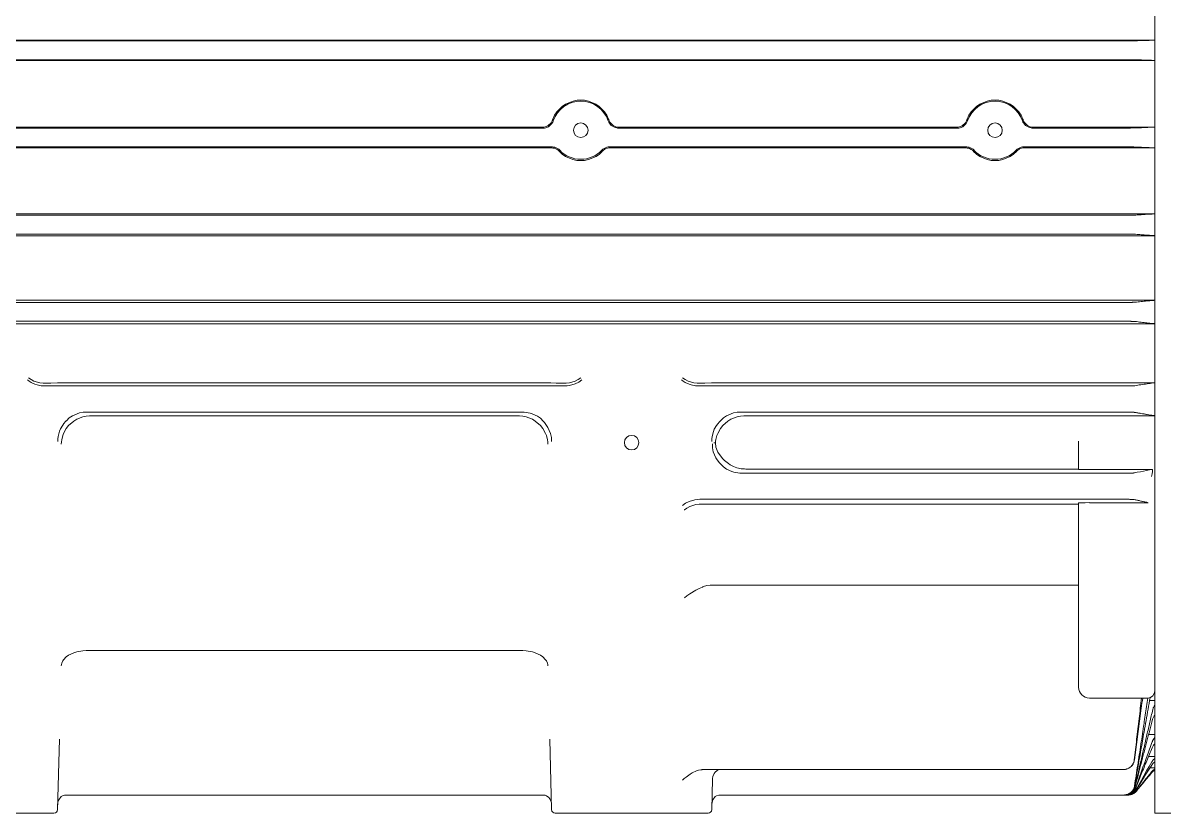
# Model space of a CAD drawing. Header units: metres. Extents: x -105 to 1484, y -92 to 1115.
# Drawn here: x 1124 to 1281, y 834.2 to 943 of the extents above; entities that cross this region are included whole.
import ezdxf

# ---------------------------------------------------------------- set-up
doc = ezdxf.new("R2010")
doc.units = ezdxf.units.M
doc.layers.add('4', color=7, linetype='CONTINUOUS')

# ---------------------------------------------------------------- blocks, each defined once
blk = doc.blocks.new('BLOCK001')
at = {"layer": '4', "color": 15, "linetype": 'CONTINUOUS', "lineweight": 9}
for p, q in [((1279.74, 888.85), (1279.74, 1001.49)), ((1080.24, 940.57), (1279.74, 940.57)), ((1276.04, 940.47), (1080.34, 940.47)), ((1279.74, 937.77), (1080.24, 937.77)), ((1276.02, 937.87), (1080.34, 937.87)), ((1078.78, 928.6), (1195.46, 928.6)), ((1195.55, 928.47), (1081.83, 928.47)), ((1252.55, 928.47), (1205.94, 928.47)), ((1206.03, 928.6), (1252.46, 928.6)), ((1275.9, 928.47), (1262.94, 928.47)), ((1263.03, 928.6), (1279.74, 928.6)), ((1196.71, 925.73), (1078.78, 925.73)), ((1196.77, 925.87), (1081.84, 925.87)), ((1253.77, 925.87), (1204.72, 925.87)), ((1253.71, 925.73), (1204.78, 925.73)), ((1275.86, 925.87), (1261.72, 925.87)), ((1279.74, 925.73), (1261.78, 925.73)), ((1078.78, 916.67), (1279.74, 916.67)), ((1275.71, 916.47), (1081.9, 916.47)), ((1279.74, 913.65), (1078.78, 913.65)), ((1275.68, 913.87), (1081.92, 913.87)), ((1078.78, 904.78), (1279.74, 904.78)), ((1275.57, 904.47), (1082.01, 904.47)), ((1275.55, 901.87), (1082.04, 901.87)), ((1203.45, 901.53), (1122.04, 901.53)), ((1279.74, 901.53), (1212.04, 901.53)), ((1197.94, 892.97), (1127.54, 892.97)), ((1131.83, 893.42), (1193.65, 893.42)), ((1275.48, 892.97), (1217.54, 892.97)), ((1221.83, 893.42), (1279.74, 893.42)), ((1192.68, 889.37), (1132.81, 889.37)), ((1275.46, 889.37), (1222.81, 889.37)), ((1279.74, 877.59), (1279.74, 888.85)), ((1192.16, 888.85), (1133.32, 888.85)), ((1279.74, 888.85), (1223.32, 888.85)), ((1269.24, 885.39), (1269.24, 881.48)), ((1223.46, 881.54), (1269.24, 881.54)), ((1279.43, 881.48), (1269.24, 881.48)), ((1275.42, 880.97), (1222.9, 880.97)), ((1275.41, 877.37), (1217.66, 877.37)), ((1269.24, 876.71), (1218.93, 876.71)), ((1269.24, 876.87), (1269.24, 859.86)), ((1270.74, 876.91), (1278.81, 876.91)), ((1279.74, 877.59), (1279.74, 859.6)), ((1218.93, 865.56), (1269.24, 865.56)), ((1269.24, 858.22), (1269.24, 859.86)), ((1279.74, 859.6), (1279.74, 857.88)), ((1269.24, 851.93), (1269.24, 858.22)), ((1279.74, 857.88), (1279.74, 851.56)), ((1133.32, 856.56), (1192.16, 856.56)), ((1269.24, 851.52), (1269.24, 851.93)), ((1279.74, 851.56), (1279.74, 851.02)), ((1278.74, 850.02), (1270.74, 850.02)), ((1279.01, 849.67), (1279.74, 849.67)), ((1279.74, 851.02), (1279.74, 837.41)), ((1278.88, 845.02), (1279.74, 845.02)), ((1128.76, 834.66), (1129.01, 844.36)), ((1196.73, 834.66), (1196.48, 844.36)), ((1278.86, 841.99), (1279.74, 841.99)), ((1275.41, 840.17), (1217.66, 840.17)), ((1279.07, 840.43), (1279.74, 840.43)), ((1218.76, 834.66), (1218.86, 838.84)), ((1279.74, 834.17), (1279.74, 837.41)), ((1192.68, 836.67), (1132.81, 836.67)), ((1275.46, 836.67), (1222.81, 836.67)), ((1275.55, 836.67), (1275.48, 836.67)), ((1275.68, 836.67), (1275.57, 836.67)), ((1275.86, 836.67), (1275.71, 836.67)), ((1276.02, 836.67), (1275.9, 836.67)), ((1128.26, 834.17), (1107.23, 834.17)), ((1218.26, 834.17), (1197.23, 834.17)), ((1279.74, 834.17), (1309.81, 834.17))]:
    blk.add_line(p, q, dxfattribs=at)
for points in [[(1196.87, 929.58), (1196.89, 929.64), (1196.91, 929.69), (1197.15, 930.26), (1197.47, 930.72), (1198.2, 931.45), (1198.66, 931.77), (1199.68, 932.18), (1200.23, 932.29), (1201.26, 932.29), (1201.81, 932.18), (1202.83, 931.76), (1203.29, 931.45), (1204.02, 930.72), (1204.34, 930.25), (1204.57, 929.69), (1204.6, 929.64), (1204.62, 929.58)], [(1253.87, 929.58), (1253.89, 929.64), (1253.91, 929.69), (1254.14, 930.25), (1254.46, 930.72), (1255.2, 931.45), (1255.66, 931.76), (1256.67, 932.18), (1257.23, 932.29), (1258.26, 932.29), (1258.81, 932.18), (1259.82, 931.77), (1260.28, 931.45), (1261.02, 930.72), (1261.34, 930.26), (1261.57, 929.69), (1261.6, 929.64), (1261.62, 929.58)], [(1195.46, 928.6), (1195.65, 928.6), (1195.84, 928.64), (1196.2, 928.78), (1196.37, 928.89), (1196.59, 929.1), (1196.66, 929.19), (1196.78, 929.38), (1196.83, 929.48), (1196.87, 929.58)], [(1195.55, 928.47), (1195.74, 928.47), (1195.93, 928.51), (1196.3, 928.66), (1196.46, 928.77), (1196.68, 928.99), (1196.75, 929.08), (1196.88, 929.27), (1196.93, 929.37), (1196.96, 929.48)], [(1204.52, 929.48), (1204.59, 929.3), (1204.69, 929.13), (1204.94, 928.83), (1205.1, 928.71), (1205.38, 928.58), (1205.49, 928.54), (1205.71, 928.49), (1205.82, 928.47), (1205.94, 928.47)], [(1204.62, 929.58), (1204.68, 929.4), (1204.79, 929.23), (1205.05, 928.94), (1205.21, 928.82), (1205.49, 928.69), (1205.59, 928.66), (1205.81, 928.61), (1205.92, 928.6), (1206.03, 928.6)], [(1252.46, 928.6), (1252.65, 928.6), (1252.84, 928.64), (1253.2, 928.78), (1253.37, 928.89), (1253.59, 929.1), (1253.66, 929.19), (1253.78, 929.38), (1253.83, 929.48), (1253.87, 929.58)], [(1252.55, 928.47), (1252.74, 928.47), (1252.93, 928.51), (1253.3, 928.66), (1253.46, 928.77), (1253.68, 928.99), (1253.75, 929.08), (1253.88, 929.27), (1253.93, 929.37), (1253.96, 929.48)], [(1261.52, 929.48), (1261.59, 929.3), (1261.69, 929.13), (1261.94, 928.83), (1262.1, 928.71), (1262.38, 928.58), (1262.49, 928.54), (1262.71, 928.49), (1262.82, 928.47), (1262.94, 928.47)], [(1261.62, 929.58), (1261.68, 929.4), (1261.79, 929.23), (1262.05, 928.94), (1262.21, 928.82), (1262.49, 928.69), (1262.59, 928.66), (1262.81, 928.61), (1262.92, 928.6), (1263.03, 928.6)], [(1197.78, 925.28), (1197.64, 925.42), (1197.48, 925.53), (1197.21, 925.65), (1197.11, 925.68), (1196.91, 925.72), (1196.81, 925.73), (1196.71, 925.73)], [(1197.85, 925.41), (1197.72, 925.55), (1197.55, 925.66), (1197.28, 925.79), (1197.18, 925.82), (1196.98, 925.86), (1196.87, 925.87), (1196.77, 925.87)], [(1200.74, 924.02), (1200.22, 924.02), (1199.67, 924.13), (1198.65, 924.55), (1198.19, 924.87), (1197.81, 925.25), (1197.79, 925.26), (1197.78, 925.28)], [(1203.71, 925.28), (1203.69, 925.27), (1203.68, 925.26), (1203.31, 924.88), (1202.84, 924.56), (1201.82, 924.13), (1201.27, 924.02), (1200.74, 924.02)], [(1204.72, 925.87), (1204.52, 925.87), (1204.33, 925.83), (1204.05, 925.72), (1203.96, 925.67), (1203.79, 925.55), (1203.71, 925.49), (1203.63, 925.41)], [(1204.78, 925.73), (1204.59, 925.73), (1204.4, 925.7), (1204.12, 925.59), (1204.03, 925.54), (1203.86, 925.42), (1203.78, 925.35), (1203.71, 925.28)], [(1254.78, 925.28), (1254.64, 925.42), (1254.48, 925.53), (1254.21, 925.65), (1254.11, 925.68), (1253.91, 925.72), (1253.81, 925.73), (1253.71, 925.73)], [(1254.85, 925.41), (1254.72, 925.55), (1254.55, 925.66), (1254.28, 925.79), (1254.18, 925.82), (1253.98, 925.86), (1253.87, 925.87), (1253.77, 925.87)], [(1257.74, 924.02), (1257.22, 924.02), (1256.66, 924.13), (1255.64, 924.56), (1255.18, 924.88), (1254.8, 925.26), (1254.79, 925.27), (1254.78, 925.28)], [(1260.71, 925.28), (1260.69, 925.26), (1260.68, 925.25), (1260.3, 924.87), (1259.83, 924.55), (1258.82, 924.13), (1258.26, 924.02), (1257.74, 924.02)], [(1261.72, 925.87), (1261.52, 925.87), (1261.33, 925.83), (1261.05, 925.72), (1260.96, 925.67), (1260.79, 925.55), (1260.71, 925.49), (1260.63, 925.41)], [(1261.78, 925.73), (1261.59, 925.73), (1261.4, 925.7), (1261.12, 925.59), (1261.03, 925.54), (1260.86, 925.42), (1260.78, 925.35), (1260.71, 925.28)], [(1279.3, 925.75), (1278.95, 925.77), (1278.59, 925.79), (1277.88, 925.82), (1277.52, 925.84), (1277.17, 925.85)], [(1203.45, 901.53), (1204.3, 901.53), (1205.12, 901.53), (1206.44, 901.53), (1206.73, 901.53), (1207.21, 901.53), (1207.38, 901.53), (1207.71, 901.53), (1207.87, 901.53), (1208.21, 901.53), (1208.4, 901.53), (1208.95, 901.53), (1209.29, 901.53), (1210.45, 901.53), (1211.11, 901.53), (1211.88, 901.53), (1211.96, 901.53), (1212.04, 901.53)], [(1127.11, 892.97), (1126.8, 892.97), (1126.51, 893), (1125.93, 893.12), (1125.64, 893.22), (1125.1, 893.47), (1124.85, 893.62), (1124.61, 893.8), (1124.61, 893.8), (1124.61, 893.8)], [(1127.24, 893.36), (1126.76, 893.34), (1126.32, 893.41), (1125.5, 893.65), (1125.1, 893.85), (1124.74, 894.1), (1124.74, 894.1), (1124.74, 894.1)], [(1198.24, 893.36), (1198.73, 893.34), (1199.17, 893.41), (1199.99, 893.65), (1200.39, 893.85), (1200.74, 894.1), (1200.74, 894.1), (1200.75, 894.1)], [(1200.88, 893.8), (1200.88, 893.8), (1200.87, 893.8), (1200.46, 893.49), (1199.99, 893.25), (1199.17, 893.03), (1198.86, 892.99), (1198.49, 892.97), (1198.44, 892.97), (1198.38, 892.97)], [(1217.11, 892.97), (1216.8, 892.97), (1216.51, 893), (1215.93, 893.12), (1215.64, 893.22), (1215.1, 893.47), (1214.85, 893.62), (1214.61, 893.8), (1214.61, 893.8), (1214.61, 893.8)], [(1217.24, 893.36), (1216.76, 893.34), (1216.32, 893.41), (1215.5, 893.65), (1215.1, 893.85), (1214.74, 894.1), (1214.74, 894.1), (1214.74, 894.1)], [(1131.83, 893.42), (1131.26, 893.42), (1130.7, 893.42), (1129.43, 893.41), (1128.75, 893.4), (1127.82, 893.37), (1127.52, 893.37), (1127.24, 893.36)], [(1198.24, 893.36), (1198.15, 893.36), (1198.05, 893.36), (1197.35, 893.38), (1196.62, 893.4), (1195.48, 893.41), (1195.11, 893.42), (1194.38, 893.42), (1194.02, 893.42), (1193.65, 893.42)], [(1221.83, 893.42), (1221.26, 893.42), (1220.7, 893.42), (1219.43, 893.41), (1218.75, 893.4), (1217.82, 893.37), (1217.52, 893.37), (1217.24, 893.36)], [(1132.81, 889.37), (1132.28, 889.37), (1131.77, 889.27), (1130.8, 888.88), (1130.37, 888.59), (1129.97, 888.19), (1129.94, 888.16), (1129.91, 888.14)], [(1195.57, 888.14), (1195.57, 888.14), (1195.57, 888.14), (1195.2, 888.52), (1194.77, 888.82), (1194.04, 889.14), (1193.78, 889.23), (1193.23, 889.34), (1192.96, 889.37), (1192.68, 889.37)], [(1222.81, 889.37), (1222.28, 889.37), (1221.77, 889.27), (1220.8, 888.88), (1220.37, 888.59), (1219.97, 888.19), (1219.94, 888.16), (1219.91, 888.14)], [(1128.77, 885.35), (1128.77, 885.35), (1128.77, 885.35), (1128.77, 885.69), (1128.82, 886.03), (1129.01, 886.73), (1129.15, 887.07), (1129.47, 887.59), (1129.62, 887.81), (1129.84, 888.06), (1129.88, 888.1), (1129.91, 888.14)], [(1133.17, 888.85), (1132.71, 888.83), (1132.25, 888.73), (1131.39, 888.39), (1130.99, 888.15), (1130.27, 887.51), (1129.96, 887.12), (1129.59, 886.42), (1129.48, 886.14), (1129.33, 885.57), (1129.28, 885.28), (1129.27, 884.98), (1129.27, 884.98), (1129.27, 884.98)], [(1196.21, 884.98), (1196.21, 884.98), (1196.21, 884.98), (1196.2, 885.28), (1196.16, 885.57), (1196.01, 886.14), (1195.9, 886.42), (1195.53, 887.12), (1195.22, 887.51), (1194.49, 888.15), (1194.09, 888.39), (1193.23, 888.73), (1192.78, 888.83), (1192.32, 888.85)], [(1195.57, 888.14), (1195.67, 888.04), (1195.76, 887.93), (1196.05, 887.55), (1196.23, 887.26), (1196.6, 886.43), (1196.71, 885.9), (1196.72, 885.35), (1196.72, 885.35), (1196.72, 885.35)], [(1218.77, 885.35), (1218.77, 885.35), (1218.77, 885.35), (1218.77, 885.69), (1218.82, 886.03), (1218.99, 886.69), (1219.12, 887.01), (1219.43, 887.55), (1219.59, 887.77), (1219.82, 888.03), (1219.86, 888.08), (1219.91, 888.14)], [(1223.17, 888.85), (1222.71, 888.83), (1222.25, 888.73), (1221.39, 888.39), (1220.99, 888.15), (1220.27, 887.51), (1219.96, 887.12), (1219.59, 886.42), (1219.48, 886.14), (1219.34, 885.62), (1219.3, 885.38), (1219.28, 885.14)], [(1220.01, 882.21), (1219.91, 882.31), (1219.82, 882.41), (1219.52, 882.79), (1219.34, 883.09), (1218.98, 883.92), (1218.86, 884.45), (1218.86, 884.99), (1218.86, 884.99), (1218.86, 885)], [(1219.06, 885.14), (1219.06, 885.14), (1219.06, 885.14), (1219.13, 885.14), (1219.2, 885.14), (1219.28, 885.14)], [(1219.28, 885.14), (1219.35, 884.53), (1219.59, 883.88), (1220.24, 883.01), (1220.5, 882.72), (1221.05, 882.29), (1221.29, 882.13), (1221.77, 881.89), (1221.99, 881.8), (1222.23, 881.72)], [(1220.01, 882.21), (1220.01, 882.2), (1220.01, 882.2), (1220.38, 881.82), (1220.81, 881.52), (1221.54, 881.2), (1221.8, 881.12), (1222.34, 881), (1222.62, 880.97), (1222.9, 880.97)], [(1276.91, 881.01), (1277.32, 881.09), (1277.75, 881.17), (1278.58, 881.33), (1279, 881.41), (1279.43, 881.48)], [(1279.29, 880.49), (1279.32, 880.68), (1279.35, 880.87), (1279.4, 881.21), (1279.42, 881.34), (1279.43, 881.48)], [(1214.73, 876.52), (1214.73, 876.52), (1214.73, 876.53), (1215.16, 876.85), (1215.64, 877.09), (1216.45, 877.31), (1216.76, 877.36), (1217.14, 877.37), (1217.2, 877.37), (1217.25, 877.37)], [(1217.48, 876.72), (1217.02, 876.72), (1216.56, 876.65), (1215.73, 876.36), (1215.35, 876.16), (1215.01, 875.91), (1215.01, 875.9), (1215.01, 875.9)], [(1217.48, 876.72), (1217.7, 876.71), (1217.93, 876.71), (1218.41, 876.71), (1218.67, 876.71), (1218.93, 876.71)], [(1218.93, 865.56), (1218.53, 865.56), (1218.11, 865.51), (1217.64, 865.35), (1217.56, 865.32), (1217.48, 865.29)], [(1217.48, 865.29), (1217.02, 865.08), (1216.56, 864.85), (1215.73, 864.35), (1215.35, 864.08), (1215.01, 863.82), (1215.01, 863.81), (1215.01, 863.81)], [(1133.17, 856.56), (1132.71, 856.57), (1132.25, 856.54), (1131.39, 856.38), (1130.99, 856.26), (1130.27, 855.92), (1129.96, 855.7), (1129.59, 855.3), (1129.48, 855.13), (1129.33, 854.8), (1129.28, 854.63), (1129.27, 854.46), (1129.27, 854.45), (1129.27, 854.45)], [(1192.32, 856.56), (1192.78, 856.57), (1193.23, 856.54), (1194.09, 856.38), (1194.49, 856.26), (1195.22, 855.92), (1195.53, 855.7), (1195.9, 855.3), (1196.01, 855.13), (1196.16, 854.8), (1196.2, 854.63), (1196.21, 854.46), (1196.21, 854.45), (1196.21, 854.45)], [(1218.86, 838.71), (1218.86, 838.71), (1218.86, 838.72), (1218.86, 838.96), (1218.91, 839.21), (1219.09, 839.63), (1219.22, 839.82), (1219.53, 840.06), (1219.68, 840.14), (1219.91, 840.17), (1219.96, 840.17), (1220.01, 840.17)], [(1277.17, 837.45), (1277.52, 838.09), (1277.88, 838.73), (1278.59, 839.99), (1278.95, 840.61), (1279.3, 841.23)], [(1217.25, 840.14), (1216.95, 840.09), (1216.66, 839.99), (1216.08, 839.72), (1215.79, 839.54), (1215.23, 839.15), (1214.97, 838.93), (1214.73, 838.72), (1214.73, 838.71), (1214.73, 838.71)], [(1129.91, 836.67), (1129.82, 836.67), (1129.73, 836.66), (1129.43, 836.57), (1129.25, 836.45), (1128.91, 836.02), (1128.8, 835.69), (1128.77, 835.34)], [(1129.91, 836.67), (1129.92, 836.67), (1129.92, 836.67), (1130.28, 836.67), (1130.71, 836.67), (1131.44, 836.67), (1131.71, 836.67), (1132.25, 836.67), (1132.53, 836.67), (1132.81, 836.67)], [(1192.68, 836.67), (1193.2, 836.67), (1193.72, 836.67), (1194.68, 836.67), (1195.12, 836.67), (1195.52, 836.67), (1195.54, 836.67), (1195.57, 836.67)], [(1196.71, 835.34), (1196.7, 835.54), (1196.65, 835.74), (1196.48, 836.16), (1196.33, 836.35), (1196.02, 836.58), (1195.86, 836.65), (1195.65, 836.67), (1195.61, 836.67), (1195.57, 836.67)], [(1219.91, 836.67), (1219.82, 836.67), (1219.73, 836.66), (1219.43, 836.57), (1219.25, 836.45), (1218.91, 836.02), (1218.8, 835.69), (1218.77, 835.34)], [(1219.91, 836.67), (1219.92, 836.67), (1219.92, 836.67), (1220.28, 836.67), (1220.71, 836.67), (1221.44, 836.67), (1221.71, 836.67), (1222.25, 836.67), (1222.53, 836.67), (1222.81, 836.67)]]:
    blk.add_lwpolyline(points, dxfattribs=at)
for centre in [(1200.74, 928.17), (1257.74, 928.17), (1207.74, 885.17)]:
    blk.add_circle(centre, 1, dxfattribs=at)
for centre, radius, start, end in [((1200.74, 928.17), 4, 19.0995, 160.9005), ((1257.74, 928.17), 4, 19.0995, 160.9005), ((1200.74, 928.17), 4, 223.6998, 316.3002), ((1257.74, 928.17), 4, 223.6998, 316.3002), ((1270.74, 851.52), 1.5, 180, 270), ((1278.74, 851.02), 1, 270, 0), ((1128.26, 834.67), 0.5, 270, 358.5), ((1197.23, 834.67), 0.5, 181.5, 270), ((1218.26, 834.67), 0.5, 270, 358.5)]:
    blk.add_arc(centre, radius, start, end, dxfattribs=at)
blk.add_ellipse((1270.74, 876.87), major_axis=(-1.5, 0), ratio=0.028383, start_param=-1.570796, end_param=0, dxfattribs=at)
for points in [[(1276.4, 940.47), (1276.36, 940.47), (1276.28, 940.47), (1276.16, 940.47), (1276.08, 940.47), (1276.04, 940.47)], [(1276.74, 940.48), (1276.7, 940.48), (1276.63, 940.48), (1276.52, 940.48), (1276.44, 940.47), (1276.4, 940.47)], [(1277.19, 940.49), (1277.15, 940.49), (1277.06, 940.48), (1276.91, 940.48), (1276.8, 940.48), (1276.74, 940.48)], [(1277.19, 940.49), (1277.31, 940.49), (1277.54, 940.5), (1277.89, 940.51), (1278.13, 940.52), (1278.24, 940.52)], [(1278.24, 940.52), (1278.36, 940.52), (1278.59, 940.53), (1278.94, 940.54), (1279.18, 940.55), (1279.29, 940.55)], [(1279.56, 940.56), (1279.53, 940.56), (1279.46, 940.56), (1279.37, 940.56), (1279.32, 940.55), (1279.29, 940.55)], [(1279.74, 940.56), (1279.72, 940.56), (1279.68, 940.56), (1279.62, 940.56), (1279.58, 940.56), (1279.56, 940.56)], [(1276.02, 937.87), (1276.08, 937.87), (1276.21, 937.87), (1276.4, 937.87), (1276.53, 937.87), (1276.59, 937.87)], [(1276.59, 937.87), (1276.63, 937.87), (1276.7, 937.87), (1276.81, 937.87), (1276.88, 937.87), (1276.92, 937.87)], [(1276.92, 937.87), (1276.95, 937.86), (1277.02, 937.86), (1277.11, 937.86), (1277.17, 937.86), (1277.19, 937.86)], [(1278.24, 937.82), (1278.13, 937.83), (1277.89, 937.84), (1277.54, 937.85), (1277.31, 937.85), (1277.19, 937.86)], [(1279.29, 937.79), (1279.17, 937.79), (1278.94, 937.8), (1278.59, 937.81), (1278.36, 937.82), (1278.24, 937.82)], [(1279.29, 937.79), (1279.33, 937.79), (1279.42, 937.79), (1279.57, 937.78), (1279.68, 937.78), (1279.74, 937.78)], [(1279.74, 937.78), (1279.74, 937.78), (1279.74, 937.78), (1279.74, 937.78), (1279.74, 937.78), (1279.74, 937.78)], [(1276.37, 928.47), (1276.32, 928.47), (1276.21, 928.47), (1276.06, 928.47), (1275.95, 928.47), (1275.9, 928.47)], [(1276.54, 928.48), (1276.52, 928.48), (1276.48, 928.48), (1276.42, 928.48), (1276.39, 928.48), (1276.37, 928.47)], [(1276.79, 928.48), (1276.76, 928.48), (1276.71, 928.48), (1276.62, 928.48), (1276.56, 928.48), (1276.54, 928.48)], [(1277.18, 928.49), (1277.15, 928.49), (1277.07, 928.49), (1276.94, 928.48), (1276.84, 928.48), (1276.79, 928.48)], [(1277.18, 928.49), (1277.3, 928.5), (1277.53, 928.51), (1277.89, 928.52), (1278.12, 928.53), (1278.24, 928.54)], [(1278.24, 928.54), (1278.36, 928.54), (1278.59, 928.55), (1278.94, 928.57), (1279.18, 928.58), (1279.3, 928.58)], [(1279.6, 928.59), (1279.56, 928.59), (1279.49, 928.59), (1279.38, 928.58), (1279.32, 928.58), (1279.3, 928.58)], [(1279.74, 928.59), (1279.73, 928.59), (1279.69, 928.59), (1279.65, 928.59), (1279.62, 928.59), (1279.6, 928.59)], [(1275.86, 925.87), (1275.92, 925.87), (1276.05, 925.87), (1276.24, 925.87), (1276.37, 925.87), (1276.43, 925.87)], [(1276.43, 925.87), (1276.44, 925.87), (1276.46, 925.87), (1276.49, 925.87), (1276.51, 925.87), (1276.52, 925.87)], [(1276.52, 925.87), (1276.56, 925.87), (1276.64, 925.87), (1276.75, 925.87), (1276.82, 925.86), (1276.85, 925.86)], [(1276.85, 925.86), (1276.9, 925.86), (1276.98, 925.86), (1277.08, 925.86), (1277.14, 925.85), (1277.17, 925.85)], [(1279.3, 925.75), (1279.33, 925.75), (1279.4, 925.75), (1279.51, 925.75), (1279.6, 925.74), (1279.64, 925.74)], [(1279.64, 925.74), (1279.65, 925.74), (1279.67, 925.74), (1279.71, 925.74), (1279.73, 925.74), (1279.74, 925.74)], [(1276.03, 916.47), (1275.99, 916.47), (1275.92, 916.47), (1275.82, 916.47), (1275.75, 916.47), (1275.71, 916.47)], [(1276.33, 916.48), (1276.29, 916.48), (1276.23, 916.48), (1276.13, 916.47), (1276.06, 916.47), (1276.03, 916.47)], [(1276.56, 916.48), (1276.54, 916.48), (1276.49, 916.48), (1276.41, 916.48), (1276.35, 916.48), (1276.33, 916.48)], [(1276.8, 916.49), (1276.78, 916.48), (1276.73, 916.48), (1276.65, 916.48), (1276.59, 916.48), (1276.56, 916.48)], [(1277.11, 916.5), (1277.09, 916.5), (1277.03, 916.49), (1276.93, 916.49), (1276.85, 916.49), (1276.8, 916.49)], [(1277.11, 916.5), (1277.24, 916.51), (1277.48, 916.52), (1277.86, 916.55), (1278.11, 916.56), (1278.24, 916.57)], [(1278.24, 916.57), (1278.36, 916.58), (1278.61, 916.6), (1278.98, 916.62), (1279.22, 916.64), (1279.35, 916.64)], [(1279.5, 916.65), (1279.48, 916.65), (1279.44, 916.65), (1279.39, 916.65), (1279.36, 916.64), (1279.35, 916.64)], [(1279.7, 916.66), (1279.67, 916.66), (1279.62, 916.65), (1279.56, 916.65), (1279.52, 916.65), (1279.5, 916.65)], [(1279.74, 916.66), (1279.74, 916.66), (1279.73, 916.66), (1279.71, 916.66), (1279.7, 916.66), (1279.7, 916.66)], [(1275.68, 913.87), (1275.74, 913.87), (1275.87, 913.87), (1276.06, 913.87), (1276.19, 913.87), (1276.25, 913.87)], [(1276.25, 913.87), (1276.28, 913.87), (1276.35, 913.87), (1276.45, 913.87), (1276.51, 913.87), (1276.55, 913.87)], [(1276.55, 913.87), (1276.57, 913.87), (1276.61, 913.86), (1276.67, 913.86), (1276.71, 913.86), (1276.73, 913.86)], [(1276.73, 913.86), (1276.76, 913.86), (1276.81, 913.86), (1276.88, 913.86), (1276.92, 913.86), (1276.94, 913.85)], [(1276.94, 913.85), (1276.96, 913.85), (1277, 913.85), (1277.05, 913.85), (1277.08, 913.85), (1277.09, 913.85)], [(1278.24, 913.76), (1278.11, 913.77), (1277.86, 913.79), (1277.47, 913.82), (1277.22, 913.84), (1277.09, 913.85)], [(1279.37, 913.68), (1279.24, 913.69), (1278.99, 913.71), (1278.61, 913.74), (1278.37, 913.75), (1278.24, 913.76)], [(1279.37, 913.68), (1279.39, 913.68), (1279.45, 913.68), (1279.56, 913.67), (1279.64, 913.67), (1279.69, 913.67)], [(1279.69, 913.67), (1279.7, 913.67), (1279.71, 913.67), (1279.72, 913.67), (1279.74, 913.67), (1279.74, 913.67)], [(1277.03, 904.5), (1277.16, 904.52), (1277.43, 904.54), (1277.83, 904.59), (1278.1, 904.61), (1278.24, 904.63)], [(1278.24, 904.63), (1278.37, 904.64), (1278.63, 904.67), (1279.03, 904.71), (1279.29, 904.73), (1279.43, 904.75)], [(1279.6, 904.76), (1279.57, 904.76), (1279.53, 904.75), (1279.47, 904.75), (1279.44, 904.75), (1279.43, 904.75)], [(1279.74, 904.76), (1279.72, 904.76), (1279.69, 904.76), (1279.64, 904.76), (1279.61, 904.76), (1279.6, 904.76)], [(1275.98, 904.47), (1275.93, 904.47), (1275.84, 904.47), (1275.71, 904.47), (1275.62, 904.47), (1275.57, 904.47)], [(1276.35, 904.48), (1276.31, 904.48), (1276.23, 904.48), (1276.11, 904.48), (1276.02, 904.47), (1275.98, 904.47)], [(1276.49, 904.48), (1276.48, 904.48), (1276.45, 904.48), (1276.4, 904.48), (1276.37, 904.48), (1276.35, 904.48)], [(1276.78, 904.49), (1276.75, 904.49), (1276.69, 904.49), (1276.6, 904.48), (1276.53, 904.48), (1276.49, 904.48)], [(1277.03, 904.5), (1277.01, 904.5), (1276.97, 904.5), (1276.89, 904.49), (1276.82, 904.49), (1276.78, 904.49)], [(1275.55, 901.87), (1275.61, 901.87), (1275.74, 901.87), (1275.93, 901.87), (1276.05, 901.87), (1276.11, 901.87)], [(1276.11, 901.87), (1276.16, 901.87), (1276.24, 901.87), (1276.37, 901.87), (1276.44, 901.87), (1276.48, 901.86)], [(1276.48, 901.86), (1276.49, 901.86), (1276.52, 901.86), (1276.56, 901.86), (1276.59, 901.86), (1276.6, 901.86)], [(1276.6, 901.86), (1276.63, 901.86), (1276.7, 901.86), (1276.78, 901.86), (1276.83, 901.85), (1276.86, 901.85)], [(1276.86, 901.85), (1276.88, 901.85), (1276.92, 901.85), (1276.97, 901.85), (1277, 901.84), (1277.01, 901.84)], [(1278.24, 901.7), (1278.1, 901.72), (1277.83, 901.75), (1277.42, 901.8), (1277.14, 901.83), (1277.01, 901.84)], [(1279.45, 901.57), (1279.31, 901.58), (1279.04, 901.61), (1278.64, 901.66), (1278.38, 901.69), (1278.24, 901.7)], [(1279.45, 901.57), (1279.47, 901.56), (1279.51, 901.56), (1279.61, 901.55), (1279.69, 901.55), (1279.73, 901.55)], [(1279.73, 901.55), (1279.73, 901.55), (1279.74, 901.55), (1279.74, 901.55), (1279.74, 901.55), (1279.74, 901.55)], [(1127.54, 892.97), (1127.5, 892.97), (1127.4, 892.97), (1127.26, 892.97), (1127.16, 892.97), (1127.11, 892.97)], [(1198.38, 892.97), (1198.33, 892.97), (1198.23, 892.97), (1198.08, 892.97), (1197.99, 892.97), (1197.94, 892.97)], [(1217.54, 892.97), (1217.5, 892.97), (1217.4, 892.97), (1217.26, 892.97), (1217.16, 892.97), (1217.11, 892.97)], [(1275.94, 892.97), (1275.89, 892.97), (1275.79, 892.97), (1275.63, 892.97), (1275.53, 892.97), (1275.48, 892.97)], [(1276.35, 892.98), (1276.31, 892.98), (1276.22, 892.98), (1276.08, 892.98), (1275.99, 892.98), (1275.94, 892.97)], [(1276.44, 892.98), (1276.43, 892.98), (1276.41, 892.98), (1276.38, 892.98), (1276.36, 892.98), (1276.35, 892.98)], [(1276.75, 892.99), (1276.72, 892.99), (1276.66, 892.99), (1276.56, 892.98), (1276.48, 892.98), (1276.44, 892.98)], [(1276.96, 893.01), (1276.95, 893), (1276.91, 893), (1276.84, 893), (1276.78, 892.99), (1276.75, 892.99)], [(1276.96, 893.01), (1277.1, 893.03), (1277.38, 893.07), (1277.81, 893.14), (1278.1, 893.18), (1278.24, 893.2)], [(1278.24, 893.2), (1278.38, 893.22), (1278.66, 893.26), (1279.08, 893.32), (1279.36, 893.37), (1279.5, 893.39)], [(1279.68, 893.4), (1279.65, 893.4), (1279.6, 893.4), (1279.54, 893.39), (1279.51, 893.39), (1279.5, 893.39)], [(1279.74, 893.4), (1279.74, 893.4), (1279.72, 893.4), (1279.7, 893.4), (1279.69, 893.4), (1279.68, 893.4)], [(1275.46, 889.37), (1275.52, 889.37), (1275.65, 889.37), (1275.84, 889.37), (1275.97, 889.37), (1276.03, 889.37)], [(1276.03, 889.37), (1276.07, 889.37), (1276.17, 889.37), (1276.31, 889.37), (1276.39, 889.36), (1276.43, 889.36)], [(1276.43, 889.36), (1276.44, 889.36), (1276.46, 889.36), (1276.48, 889.36), (1276.5, 889.36), (1276.51, 889.36)], [(1276.51, 889.36), (1276.55, 889.36), (1276.62, 889.36), (1276.71, 889.36), (1276.77, 889.35), (1276.79, 889.35)], [(1276.79, 889.35), (1276.81, 889.35), (1276.86, 889.35), (1276.91, 889.34), (1276.93, 889.34), (1276.94, 889.34)], [(1278.24, 889.12), (1278.1, 889.14), (1277.81, 889.19), (1277.38, 889.27), (1277.08, 889.31), (1276.94, 889.34)], [(1279.52, 888.89), (1279.38, 888.92), (1279.1, 888.97), (1278.67, 889.04), (1278.39, 889.09), (1278.24, 889.12)], [(1279.52, 888.89), (1279.53, 888.89), (1279.57, 888.89), (1279.64, 888.88), (1279.71, 888.88), (1279.74, 888.87)], [(1133.32, 888.85), (1133.31, 888.85), (1133.27, 888.85), (1133.22, 888.85), (1133.18, 888.85), (1133.17, 888.85)], [(1192.32, 888.85), (1192.3, 888.85), (1192.27, 888.85), (1192.21, 888.85), (1192.18, 888.85), (1192.16, 888.85)], [(1223.32, 888.85), (1223.31, 888.85), (1223.27, 888.85), (1223.22, 888.85), (1223.18, 888.85), (1223.17, 888.85)], [(1222.23, 881.72), (1222.36, 881.68), (1222.63, 881.61), (1223.04, 881.55), (1223.32, 881.54), (1223.46, 881.54)], [(1276.91, 881.01), (1276.9, 881.01), (1276.88, 881), (1276.82, 881), (1276.76, 880.99), (1276.73, 880.99)], [(1275.91, 880.98), (1275.86, 880.97), (1275.75, 880.97), (1275.59, 880.97), (1275.48, 880.97), (1275.42, 880.97)], [(1276.35, 880.98), (1276.3, 880.98), (1276.21, 880.98), (1276.07, 880.98), (1275.96, 880.98), (1275.91, 880.98)], [(1276.41, 880.98), (1276.41, 880.98), (1276.39, 880.98), (1276.37, 880.98), (1276.35, 880.98), (1276.35, 880.98)], [(1276.73, 880.99), (1276.7, 880.99), (1276.64, 880.99), (1276.53, 880.99), (1276.46, 880.98), (1276.41, 880.98)], [(1217.25, 877.37), (1217.3, 877.37), (1217.39, 877.37), (1217.53, 877.37), (1217.62, 877.37), (1217.66, 877.37)], [(1275.41, 877.37), (1275.47, 877.37), (1275.6, 877.37), (1275.79, 877.37), (1275.92, 877.37), (1275.98, 877.37)], [(1275.98, 877.37), (1276.03, 877.37), (1276.13, 877.37), (1276.27, 877.37), (1276.36, 877.36), (1276.4, 877.36)], [(1276.4, 877.36), (1276.41, 877.36), (1276.42, 877.36), (1276.44, 877.36), (1276.46, 877.36), (1276.46, 877.36)], [(1276.46, 877.36), (1276.5, 877.36), (1276.58, 877.36), (1276.67, 877.35), (1276.73, 877.35), (1276.75, 877.35)], [(1276.75, 877.35), (1276.78, 877.35), (1276.82, 877.35), (1276.87, 877.34), (1276.89, 877.34), (1276.9, 877.34)], [(1278.24, 877.04), (1278.09, 877.07), (1277.79, 877.14), (1277.35, 877.24), (1277.05, 877.31), (1276.9, 877.34)], [(1278.81, 876.91), (1278.74, 876.93), (1278.62, 876.96), (1278.43, 877), (1278.31, 877.02), (1278.24, 877.04)], [(1133.17, 856.56), (1133.18, 856.56), (1133.22, 856.56), (1133.27, 856.56), (1133.31, 856.56), (1133.32, 856.56)], [(1192.16, 856.56), (1192.18, 856.56), (1192.21, 856.56), (1192.27, 856.56), (1192.3, 856.56), (1192.32, 856.56)], [(1276.9, 841.5), (1277.01, 842.44), (1277.23, 844.34), (1277.56, 847.18), (1277.79, 849.08), (1277.9, 850.02)], [(1278.06, 850.02), (1277.93, 849.08), (1277.67, 847.18), (1277.28, 844.32), (1277.04, 842.42), (1276.91, 841.48)], [(1279.08, 850.08), (1278.98, 849.55), (1278.8, 848.5), (1278.52, 846.92), (1278.34, 845.87), (1278.24, 845.34)], [(1278.24, 846.5), (1278.3, 846.89), (1278.42, 847.67), (1278.6, 848.85), (1278.71, 849.63), (1278.77, 850.02)], [(1278.24, 843.22), (1278.38, 843.8), (1278.64, 844.96), (1279.04, 846.69), (1279.31, 847.84), (1279.45, 848.42)], [(1279.63, 848.88), (1279.6, 848.83), (1279.55, 848.73), (1279.49, 848.58), (1279.46, 848.47), (1279.45, 848.42)], [(1279.74, 849.06), (1279.73, 849.04), (1279.7, 849), (1279.66, 848.94), (1279.64, 848.9), (1279.63, 848.88)], [(1276.94, 837.94), (1277.08, 838.89), (1277.38, 840.8), (1277.81, 843.65), (1278.1, 845.55), (1278.24, 846.5)], [(1279.43, 847.09), (1279.29, 846.59), (1279.03, 845.59), (1278.63, 844.09), (1278.37, 843.09), (1278.24, 842.59)], [(1279.43, 847.09), (1279.45, 847.16), (1279.49, 847.3), (1279.59, 847.49), (1279.67, 847.61), (1279.72, 847.67)], [(1279.72, 847.67), (1279.72, 847.68), (1279.73, 847.68), (1279.73, 847.69), (1279.74, 847.7), (1279.74, 847.7)], [(1278.24, 845.34), (1278.1, 844.51), (1277.81, 842.87), (1277.38, 840.39), (1277.1, 838.74), (1276.96, 837.92)], [(1278.24, 840.91), (1278.37, 841.25), (1278.61, 841.94), (1278.99, 842.97), (1279.24, 843.66), (1279.37, 844)], [(1279.35, 843.18), (1279.37, 843.24), (1279.43, 843.36), (1279.54, 843.52), (1279.63, 843.62), (1279.68, 843.67)], [(1279.53, 844.32), (1279.51, 844.29), (1279.47, 844.22), (1279.41, 844.11), (1279.38, 844.04), (1279.37, 844)], [(1279.74, 844.59), (1279.72, 844.56), (1279.66, 844.5), (1279.59, 844.42), (1279.55, 844.35), (1279.53, 844.32)], [(1279.68, 843.67), (1279.68, 843.68), (1279.7, 843.69), (1279.72, 843.71), (1279.73, 843.73), (1279.74, 843.73)], [(1277.01, 837.84), (1277.14, 838.44), (1277.42, 839.64), (1277.83, 841.43), (1278.1, 842.63), (1278.24, 843.22)], [(1278.24, 842.59), (1278.11, 842.06), (1277.83, 841), (1277.43, 839.41), (1277.16, 838.34), (1277.03, 837.81)], [(1279.35, 843.18), (1279.22, 842.88), (1278.98, 842.28), (1278.61, 841.38), (1278.36, 840.78), (1278.24, 840.48)], [(1217.66, 840.17), (1217.62, 840.17), (1217.53, 840.17), (1217.39, 840.16), (1217.3, 840.15), (1217.25, 840.14)], [(1275.9, 840.26), (1275.85, 840.24), (1275.74, 840.21), (1275.58, 840.18), (1275.46, 840.17), (1275.41, 840.17)], [(1275.42, 840.17), (1275.49, 840.17), (1275.62, 840.18), (1275.81, 840.22), (1275.93, 840.26), (1275.99, 840.29)], [(1276.35, 840.5), (1276.3, 840.47), (1276.21, 840.4), (1276.06, 840.32), (1275.96, 840.28), (1275.9, 840.26)], [(1275.99, 840.29), (1276.05, 840.31), (1276.15, 840.35), (1276.29, 840.44), (1276.37, 840.51), (1276.41, 840.55)], [(1276.4, 840.55), (1276.4, 840.55), (1276.39, 840.54), (1276.37, 840.52), (1276.35, 840.51), (1276.35, 840.5)], [(1276.72, 840.95), (1276.69, 840.9), (1276.63, 840.8), (1276.53, 840.67), (1276.45, 840.59), (1276.4, 840.55)], [(1276.41, 840.55), (1276.42, 840.55), (1276.44, 840.57), (1276.46, 840.59), (1276.47, 840.6), (1276.48, 840.61)], [(1276.48, 840.61), (1276.52, 840.64), (1276.59, 840.73), (1276.69, 840.86), (1276.74, 840.96), (1276.77, 841.01)], [(1276.9, 841.5), (1276.89, 841.43), (1276.87, 841.31), (1276.81, 841.12), (1276.75, 841), (1276.72, 840.95)], [(1276.77, 841.01), (1276.79, 841.06), (1276.84, 841.16), (1276.88, 841.32), (1276.91, 841.42), (1276.91, 841.48)], [(1277.09, 837.68), (1277.22, 838.04), (1277.47, 838.75), (1277.86, 839.83), (1278.11, 840.55), (1278.24, 840.91)], [(1278.24, 840.48), (1278.12, 840.17), (1277.86, 839.53), (1277.48, 838.58), (1277.24, 837.95), (1277.11, 837.63)], [(1279.3, 840.79), (1279.18, 840.61), (1278.94, 840.23), (1278.59, 839.68), (1278.36, 839.3), (1278.24, 839.12)], [(1279.62, 841.62), (1279.58, 841.58), (1279.5, 841.5), (1279.39, 841.37), (1279.33, 841.28), (1279.3, 841.23)], [(1279.3, 840.79), (1279.33, 840.84), (1279.39, 840.93), (1279.5, 841.05), (1279.59, 841.13), (1279.63, 841.16)], [(1279.74, 840.25), (1279.72, 840.24), (1279.68, 840.21), (1279.62, 840.17), (1279.58, 840.15), (1279.57, 840.13)], [(1279.74, 841.71), (1279.73, 841.7), (1279.7, 841.68), (1279.66, 841.65), (1279.63, 841.63), (1279.62, 841.62)], [(1279.63, 841.16), (1279.64, 841.17), (1279.67, 841.19), (1279.7, 841.22), (1279.73, 841.24), (1279.74, 841.24)], [(1278.24, 839.12), (1278.12, 838.93), (1277.89, 838.54), (1277.53, 837.97), (1277.3, 837.58), (1277.18, 837.39)], [(1278.24, 838.56), (1278.36, 838.7), (1278.59, 839), (1278.94, 839.43), (1279.17, 839.73), (1279.29, 839.87)], [(1279.29, 839.74), (1279.18, 839.6), (1278.94, 839.32), (1278.59, 838.9), (1278.36, 838.62), (1278.24, 838.48)], [(1279.57, 840.13), (1279.53, 840.11), (1279.47, 840.06), (1279.37, 839.97), (1279.32, 839.9), (1279.29, 839.87)], [(1279.29, 839.74), (1279.33, 839.79), (1279.42, 839.88), (1279.57, 840), (1279.69, 840.07), (1279.74, 840.1)], [(1276.43, 837.03), (1276.42, 837.03), (1276.41, 837.01), (1276.38, 836.99), (1276.36, 836.98), (1276.35, 836.97)], [(1276.74, 837.4), (1276.71, 837.35), (1276.65, 837.26), (1276.55, 837.14), (1276.47, 837.07), (1276.43, 837.03)], [(1276.44, 837.03), (1276.45, 837.03), (1276.47, 837.05), (1276.5, 837.08), (1276.52, 837.1), (1276.53, 837.11)], [(1276.77, 837.31), (1276.74, 837.27), (1276.69, 837.2), (1276.59, 837.09), (1276.52, 837.03), (1276.48, 837)], [(1276.49, 836.99), (1276.51, 837), (1276.54, 837.03), (1276.58, 837.07), (1276.61, 837.09), (1276.62, 837.11)], [(1276.53, 837.11), (1276.57, 837.14), (1276.64, 837.22), (1276.73, 837.34), (1276.78, 837.43), (1276.81, 837.48)], [(1276.54, 836.82), (1276.58, 836.83), (1276.65, 836.88), (1276.77, 836.95), (1276.84, 837), (1276.87, 837.03)], [(1276.8, 837.18), (1276.77, 837.15), (1276.72, 837.09), (1276.64, 837.02), (1276.58, 836.97), (1276.55, 836.95)], [(1276.56, 836.94), (1276.59, 836.95), (1276.63, 836.99), (1276.7, 837.04), (1276.75, 837.08), (1276.77, 837.11)], [(1276.62, 837.11), (1276.66, 837.14), (1276.72, 837.2), (1276.8, 837.31), (1276.85, 837.39), (1276.87, 837.43)], [(1276.94, 837.94), (1276.93, 837.88), (1276.9, 837.75), (1276.83, 837.57), (1276.77, 837.45), (1276.74, 837.4)], [(1277.19, 837.24), (1277.15, 837.19), (1277.06, 837.09), (1276.92, 836.97), (1276.81, 836.9), (1276.75, 836.87)], [(1277.01, 837.84), (1276.99, 837.78), (1276.96, 837.65), (1276.88, 837.47), (1276.81, 837.36), (1276.77, 837.31)], [(1276.77, 837.11), (1276.79, 837.13), (1276.84, 837.18), (1276.91, 837.26), (1276.95, 837.32), (1276.97, 837.35)], [(1277.17, 837.45), (1277.14, 837.39), (1277.07, 837.28), (1276.94, 837.13), (1276.85, 837.04), (1276.79, 837)], [(1277.09, 837.68), (1277.07, 837.61), (1277.02, 837.49), (1276.92, 837.33), (1276.84, 837.22), (1276.8, 837.18)], [(1276.81, 837.48), (1276.83, 837.53), (1276.87, 837.62), (1276.92, 837.77), (1276.95, 837.87), (1276.96, 837.92)], [(1276.87, 837.43), (1276.9, 837.47), (1276.94, 837.55), (1276.99, 837.68), (1277.01, 837.77), (1277.03, 837.81)], [(1276.87, 837.03), (1276.91, 837.07), (1276.99, 837.14), (1277.09, 837.26), (1277.15, 837.35), (1277.18, 837.39)], [(1276.93, 836.97), (1276.96, 836.99), (1277.02, 837.04), (1277.11, 837.12), (1277.17, 837.18), (1277.19, 837.21)], [(1276.97, 837.35), (1276.99, 837.38), (1277.02, 837.44), (1277.07, 837.53), (1277.1, 837.6), (1277.11, 837.63)], [(1277.19, 837.24), (1277.31, 837.39), (1277.54, 837.68), (1277.89, 838.12), (1278.13, 838.41), (1278.24, 838.56)], [(1278.24, 838.48), (1278.13, 838.34), (1277.89, 838.06), (1277.54, 837.64), (1277.31, 837.35), (1277.19, 837.21)], [(1275.93, 836.75), (1275.88, 836.73), (1275.77, 836.7), (1275.62, 836.68), (1275.51, 836.67), (1275.46, 836.67)], [(1275.48, 836.67), (1275.54, 836.67), (1275.67, 836.68), (1275.86, 836.72), (1275.99, 836.76), (1276.05, 836.79)], [(1275.97, 836.73), (1275.92, 836.72), (1275.83, 836.7), (1275.69, 836.68), (1275.59, 836.67), (1275.55, 836.67)], [(1275.57, 836.67), (1275.64, 836.67), (1275.76, 836.68), (1275.96, 836.72), (1276.08, 836.76), (1276.14, 836.79)], [(1276.02, 836.71), (1275.98, 836.7), (1275.9, 836.69), (1275.79, 836.68), (1275.72, 836.67), (1275.68, 836.67)], [(1275.71, 836.67), (1275.78, 836.67), (1275.91, 836.68), (1276.1, 836.72), (1276.22, 836.76), (1276.28, 836.79)], [(1276.35, 836.76), (1276.3, 836.74), (1276.19, 836.71), (1276.03, 836.68), (1275.91, 836.67), (1275.86, 836.67)], [(1275.9, 836.67), (1275.96, 836.67), (1276.09, 836.68), (1276.28, 836.72), (1276.41, 836.76), (1276.47, 836.79)], [(1276.35, 836.97), (1276.31, 836.94), (1276.22, 836.88), (1276.08, 836.81), (1275.98, 836.77), (1275.93, 836.75)], [(1276.35, 836.91), (1276.31, 836.88), (1276.23, 836.84), (1276.1, 836.78), (1276.01, 836.75), (1275.97, 836.73)], [(1276.34, 836.83), (1276.3, 836.81), (1276.23, 836.78), (1276.13, 836.74), (1276.05, 836.72), (1276.02, 836.71)], [(1276.4, 836.72), (1276.35, 836.71), (1276.27, 836.69), (1276.15, 836.68), (1276.06, 836.67), (1276.02, 836.67)], [(1276.04, 836.67), (1276.1, 836.67), (1276.23, 836.68), (1276.42, 836.72), (1276.55, 836.76), (1276.61, 836.79)], [(1276.05, 836.79), (1276.1, 836.81), (1276.19, 836.85), (1276.32, 836.93), (1276.41, 836.99), (1276.44, 837.03)], [(1276.14, 836.79), (1276.18, 836.8), (1276.26, 836.84), (1276.38, 836.91), (1276.46, 836.96), (1276.49, 836.99)], [(1276.28, 836.79), (1276.32, 836.8), (1276.38, 836.83), (1276.47, 836.88), (1276.53, 836.92), (1276.56, 836.94)], [(1276.55, 836.95), (1276.52, 836.93), (1276.48, 836.9), (1276.41, 836.86), (1276.36, 836.84), (1276.34, 836.83)], [(1276.48, 837), (1276.47, 836.99), (1276.44, 836.97), (1276.4, 836.94), (1276.37, 836.92), (1276.35, 836.91)], [(1276.52, 836.83), (1276.5, 836.82), (1276.46, 836.8), (1276.41, 836.78), (1276.37, 836.76), (1276.35, 836.76)], [(1276.75, 836.87), (1276.71, 836.85), (1276.64, 836.81), (1276.52, 836.76), (1276.44, 836.73), (1276.4, 836.72)], [(1276.47, 836.79), (1276.48, 836.79), (1276.49, 836.79), (1276.51, 836.8), (1276.53, 836.81), (1276.54, 836.82)], [(1276.79, 837), (1276.77, 836.98), (1276.71, 836.94), (1276.62, 836.88), (1276.55, 836.84), (1276.52, 836.83)], [(1276.61, 836.79), (1276.64, 836.8), (1276.72, 836.84), (1276.82, 836.9), (1276.89, 836.94), (1276.93, 836.97)]]:
    blk.add_open_spline(points, degree=3, dxfattribs=at)

msp = doc.modelspace()

# ---------------------------------------------------------------- block references
msp.add_blockref('BLOCK001', (0, 0))

doc.saveas('drawing.dxf')
